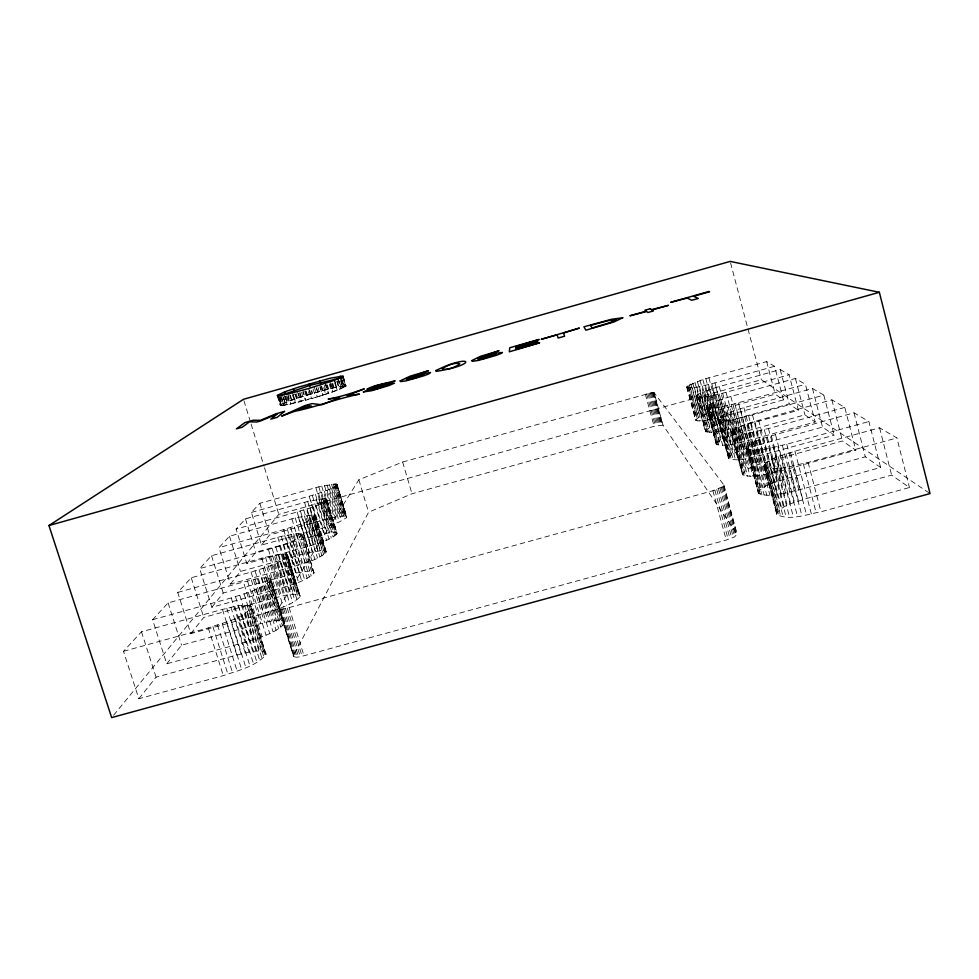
<?xml version="1.0" encoding="UTF-8"?>
<svg xmlns="http://www.w3.org/2000/svg" width="979" height="979" viewBox="0 0 979 979"><rect width="100%" height="100%" fill="white"/><g stroke="black" fill="none" stroke-linecap="round" stroke-linejoin="round"><path stroke-width="0.73" stroke-dasharray="4.89 3.67" d="M326.839 499.168C319.521 506.767 306.916 508.346 297.126 512.029L236.11 529.052L246.818 563.488L307.675 546.588C317.637 543.1 329.274 541.057 337.119 533.653L326.839 499.168L324.441 498.544L307.675 501.529L245.496 518.87L236.11 529.052M326.252 552.18L315.348 515.676L312.876 514.905L295.242 517.928L229.502 536.223L218.978 547.64L230.383 584.084L294.85 566.217C305.497 562.497 317.967 560.233 326.252 552.18L310.722 500.771M716.224 444.025L706.385 406.713L707.756 405.306L715.27 401.598L727.409 397.45L795.413 378.457L805.411 384.319L815.201 421.998L748.445 440.501C738.154 442.349 726.381 447.623 716.224 444.025L702.249 392.334L716.028 387.513L780.214 369.56L789.123 374.773L798.399 410.311L725.353 430.283L711.292 432.388L705.333 431.347L695.983 396.617L697.366 394.843L702.249 392.334M314.014 573.009L302.413 534.253L299.88 533.298L281.279 536.345L211.537 555.717L199.667 568.603L211.856 607.286L280.373 588.342C291.815 584.353 305.24 581.844 314.014 573.009L302.022 533.788M315.348 515.676L315.324 516.214C306.549 523.692 294.336 525.956 283.616 529.639L218.978 547.64M705.333 431.347L709.518 427.652L722.061 422.732L789.221 403.923L798.399 410.311M706.385 406.713L707.621 407.986L712.7 408.084L727.666 405.661L805.411 384.319M300.149 596.615L287.765 555.289L285.17 554.138L278.636 554.493L265.493 557.173L191.235 577.757L177.725 592.417L190.819 633.646L263.938 613.478C276.311 609.171 290.824 606.344 300.149 596.615L287.765 555.289M695.604 420.015L699.655 416.626L711.574 412.012L775.184 394.182L783.42 399.897L717.534 418.106L703.301 420.701L697.819 420.897L695.604 420.015L686.72 387.109L687.246 386.118L702.861 379.522L766.63 361.594L774.609 366.268L783.42 399.897M302.413 534.253L302.364 534.864C293.039 543.051 279.896 545.548 268.393 549.5L199.667 568.603M284.302 623.586L270.657 578.687C261.748 576.154 252.252 580.266 243.477 581.991L168.094 602.88L152.589 619.707L166.724 663.823L245.117 642.273C258.566 637.61 274.353 634.38 284.302 623.586L270.657 578.687M266.031 654.694L251.37 606.307C242.07 603.052 231.754 607.653 222.466 609.391L141.478 631.773L123.501 651.304L138.847 698.749L223.322 675.596C238.056 670.517 255.348 666.76 266.031 654.694L243.477 581.991M662.991 425.131L654.131 426.318L412 493.746L368.581 512.237L293.553 655.661C294.789 659.051 301.165 656.003 303.979 655.771L726.234 540.065L734.654 536.871L737.114 534.069L662.991 425.131L654.168 392.787L651.292 392.812L402.638 462.027L358.865 479.783L278.77 607.873C280.153 610.884 286.333 607.8 289.123 607.592L712.92 490.712L723.297 486.416L723.934 485.07L654.168 392.787M776.812 514.526L776.653 513.51C783.322 503.916 796.93 502.154 807.283 498.299L891.624 475.133L909.454 487.518L820.989 511.772C806.99 514.195 790.224 521.207 776.812 514.526L763.95 465.625C771.33 456.716 784.509 455.027 794.924 451.184L879.57 427.799L896.886 437.943L909.454 487.518M758.382 493.073L758.272 492.18C764.917 483.626 777.314 481.962 787.018 478.401L865.301 456.826L880.623 467.485L798.815 489.977C785.978 492.229 770.791 498.739 758.382 493.073L746.426 447.697C753.683 439.742 765.713 438.127 775.478 434.578L854.018 412.82L868.887 421.533L880.623 467.485M742.425 474.509L742.376 473.726C748.935 466.028 760.316 464.462 769.457 461.146L842.491 440.966L855.793 450.218L779.7 471.205C767.842 473.298 753.989 479.355 742.425 474.509L724.227 406.383M728.498 458.307L728.927 456.801L732.965 453.864L746.928 448.174L822.519 427.077L834.181 435.19L763.069 454.856C752.043 456.814 739.316 462.467 728.498 458.307L709.897 389.458M346.505 517.683L337.119 484.397L335.932 483.932L318.811 486.832L259.827 503.304L251.407 512.433L261.503 545.083L325.395 527.192L339.297 521.978L346.505 517.683L337.119 484.397M844.791 407.411L768.454 428.582C756.547 430.784 743.147 436.671 731.301 432.865L731.754 431.384L736.049 428.398L750.979 422.475L831.869 399.836L844.791 407.411L855.793 450.218M716.236 443.401L720.556 439.987L733.76 434.713L804.885 414.827L815.201 421.998M823.816 395.112L812.497 388.479L736.697 409.724L722.624 415.206L718.513 417.923L718.035 419.245C729.086 422.475 741.421 417.017 752.484 414.949L823.816 395.112L834.181 435.19M123.501 651.304L208.27 627.918C222.894 622.485 241.568 619.597 251.713 607.09L251.37 606.307M152.589 619.707L231.24 597.949C244.762 593.335 260.23 590.178 270.877 580.168M177.725 592.417L251.077 572.079C263.522 567.82 277.73 565.03 287.667 555.999M138.847 698.749L156.077 677.162L236.783 655C246.047 653.311 256.731 648.6 265.823 652.687L266.215 653.605M166.724 663.823L181.58 645.21L256.731 624.504C265.48 622.84 275.27 618.618 284.008 621.885L284.424 622.644M190.819 633.646L203.767 617.419L274.059 597.998C282.356 596.358 291.412 592.54 299.794 595.159L300.21 595.807M211.856 607.286L223.236 593.029L296.196 572.996L309.719 571.038L314.039 572.311M230.383 584.084L240.467 571.442L309.254 552.499L322.079 550.528L326.252 551.569M246.818 563.488L255.825 552.205L320.892 534.253L333.08 532.282L337.106 533.114M261.503 545.083L269.592 534.962L331.33 517.891L342.944 515.933L346.823 516.606M113.588 715.245L278.819 514.379L761.356 379.717L930.05 493.587M329.274 383.927L331.759 392.249L346.101 386.093L336.58 387.048L312.57 393.35L288.903 401.084L280.288 405.465L287.961 404.633L301.985 401.255L299.464 392.909M251.407 512.433L315.471 494.432L329.446 489.378L336.764 485.351M279.859 395.406L282.393 403.776L296.429 398.416L322.899 390.437L340.3 386.289L346.04 386.191L337.168 390.315L317.257 396.911L283.996 405.343L280.214 405.233L281.083 404.474L279.027 397.682M325.689 394.268L328.822 393.24L326.325 384.906L323.192 385.934L325.689 394.268L315.617 397.401L305.301 400.362L302.78 392.004M686.72 387.109C695.922 389.116 705.859 384.698 714.988 382.924L774.609 366.268M695.983 396.617L698.333 397.388L704.146 397.046L719.247 394.145L789.123 374.773M746.5 448.468C759.263 452.971 773.912 446.608 786.798 444.246L868.887 421.533M764.085 466.506C777.901 471.878 794.055 464.988 808.103 462.443L896.886 437.943M293.235 394.513L295.254 393.999M141.478 631.773L156.077 677.162M168.094 602.88L181.58 645.21M212.896 626.572L227.923 674.262M208.27 627.918L223.322 675.596M191.235 577.757L203.767 617.419M235.07 618.459L249.939 665.904M230.922 607.274L245.215 652.932M211.537 555.717L223.236 593.029M231.02 620.184L245.925 667.715M226.773 608.265L241.091 653.874M226.7 621.885L241.642 669.477M222.466 609.391L236.783 655M222.184 623.537L237.163 671.178M217.558 625.116L232.574 672.781M248.274 592.43L262.054 636.668M229.502 536.223L240.467 571.442M250.453 605.72L264.881 651.977M250.71 609.183L265.285 655.967M249.009 605.328L263.4 651.476M244.114 593.935L263.987 657.374M247.051 605.157L261.405 651.182M247.467 611.899L262.139 658.928M244.603 605.181L258.945 651.108M239.843 595.367L253.671 639.679M245.044 613.429L259.765 660.58M241.727 605.414L256.045 651.255M242.143 615.057L256.914 662.318M238.448 605.842L252.753 651.61M235.523 596.713L249.388 641.037M238.803 616.733L253.622 664.105M234.825 606.466L249.131 652.173M231.24 597.949L245.117 642.273M266.508 577.818L279.786 620.71M263.057 568.358L275.87 609.721M267.291 583.508L280.838 627.258M264.195 577.891L277.449 620.698M245.496 518.87L255.825 552.205M265.089 584.867L278.685 628.714M259.092 569.68L271.917 611.067M261.479 578.161L274.72 620.882M262.458 586.299L276.078 630.256M258.407 578.601L271.636 621.261M255.078 570.928L267.916 612.328M259.398 587.804L273.068 631.847M255.005 579.225L268.246 621.824M251.077 572.079L263.938 613.478M255.972 589.346L269.69 633.462M251.358 579.996L264.587 622.558M252.252 590.888L265.994 635.077M247.491 580.926L260.732 623.464M282.441 560.147L295.058 601.143M278.636 554.493L290.959 594.498M275.882 547.261L287.838 586.091M280.018 561.432L292.672 602.513M259.827 503.304L269.592 534.962M275.735 554.946L288.046 594.889M277.204 562.778L289.894 603.933M272.125 548.424L284.106 587.265M289.123 607.592L303.979 655.771M272.541 555.546L284.852 595.44M274.047 564.173L286.761 605.401M287.214 608.081L302.083 656.26M268.393 549.5L280.373 588.342M285.415 608.485L300.284 656.64M269.115 556.292L281.426 596.162M270.596 565.581L283.347 606.858M283.751 608.791L298.619 656.921M282.258 608.987L297.126 657.08M265.493 557.173L277.803 597.006M280.997 609.073L295.854 657.129M266.912 566.988L279.7 608.314M279.982 609.048L294.826 657.056M269.763 578.21L294.067 656.86M278.77 607.873L293.553 655.661M270.204 581.147L293.59 656.566M268.368 577.916L281.671 620.906M261.736 558.177L274.059 597.998M268.992 582.26L282.503 625.911M291.913 518.821L305.313 562.949M296.099 533.445L309.364 577.035M293.676 533.751L307.161 578.271M290.653 527.546L301.85 564.112M290.934 534.204L302.438 571.76M292.745 540.934L304.579 579.568M287.141 528.623L298.35 565.201M287.924 534.791L299.427 572.299M289.821 542.207L301.679 580.89M243.942 400.741L250.648 422.598M251.101 424.054L264.061 466.298M264.514 467.754L278.819 514.379M283.616 529.639L294.85 566.217M284.693 535.513L296.196 572.996M286.614 543.492L298.509 582.224M287.373 554.738L299.794 595.159M281.279 536.345L292.794 573.804M286.504 554.359L298.889 594.681M287.08 556.855L299.586 597.569M283.188 544.777L295.095 583.557M285.17 554.138L297.53 594.375M286.003 557.834L298.546 598.646M283.384 554.09L295.731 594.241M277.755 537.3L297.029 599.846M279.59 546.037L291.522 584.855M281.206 554.212L293.529 594.277M310.208 507.893L320.696 542.403M307.675 501.529L317.857 534.999M312.656 518.54L323.67 554.738M311.249 514.93L322.079 550.528M310.955 519.519L321.981 555.791M309.266 515.101L320.084 550.639M307.039 508.982L317.551 543.529M304.53 502.386L314.712 535.831M308.862 520.583L319.925 556.904M306.965 515.419L317.771 550.908M303.759 510.047L314.296 544.605M306.439 521.697L317.526 558.091M304.359 515.86L315.165 551.299M300.443 511.075L310.979 545.633M303.71 522.859L314.822 559.303M301.52 516.435L312.313 551.838M297.126 512.029L307.675 546.588M300.712 524.046L311.848 560.526M298.46 517.132L309.254 552.499M301.165 533.469L313.525 573.841M295.242 517.928L312.57 574.808M298.179 533.298L311.187 575.872M324.465 485.462L334.084 517.267M296.27 393.742L298.791 402.088M295.487 394.304L296.698 398.331M295.181 394.28L296.429 398.416M324.392 491.385L337.119 533.653M326.435 498.825L336.678 532.711M326.423 500.232L336.739 534.314M325.628 498.617L335.858 532.429M321.712 486.098L331.33 517.891M325.603 500.942L335.944 535.085M293.651 395.908L295.756 402.846M292.378 392.934L295.401 402.932M324.441 498.544L334.647 532.282M292.684 395.259L293.896 399.285M321.553 492.413L334.757 535.954M322.886 498.592L333.08 532.282M318.811 486.832L328.442 518.601M290.396 395.21L292.917 403.532M322.801 502.631L333.19 536.908M289.662 394.831L291.289 400.203M320.99 498.776L331.183 532.417M318.554 493.428L328.479 526.176M287.863 394.023L290.885 403.997M320.855 503.598L331.269 537.936M315.825 487.64L325.456 519.408M287.789 395.81L290.31 404.131M318.799 499.094L328.981 532.686M287.679 397.046L288.903 401.084M286.345 395.871L288.034 401.414M315.471 494.432L329.017 539.025M285.44 396.324L287.961 404.633M285.122 396.507L286.761 401.904M316.327 499.547L326.496 533.09M284.032 394.855L287.043 404.804M283.775 398.123L285.88 405.037M283.249 397.254L284.889 402.663L282.282 394.353M316.033 505.69L326.484 540.139M312.325 495.398L323.792 533.616M280.973 395.418L284.094 405.33M281.658 397.939L283.31 403.348M279.97 397.168L282.637 405.526M313.219 506.792L323.694 541.277M278.795 395.712L281.793 405.6M279.015 397.376L281.511 405.612M309.193 496.292L325.823 551.091M277.865 394.843L280.838 404.633M314.859 516.875L325.811 552.915M314.112 515.015L324.967 550.761M278.232 397.376L280.728 405.587M277.534 395.7L280.532 405.563M277.228 395.406L280.288 405.465M313.965 517.658L324.942 553.771M312.876 514.905L323.719 550.565M316.547 388.002L319.056 396.36M316.315 387.794L317.551 391.906M314.235 386.889L317.257 396.911M313.109 389.042L315.617 397.401M311.775 390.67L312.57 393.35M311.249 390.743L312.081 393.497M309.633 390.07L312.154 398.416M308.532 388.565L311.542 398.6M337.143 484.813L346.86 517.083M336.715 484.103L346.395 516.251M308.458 391.661L309.266 394.329M335.932 483.932L345.599 516.019M336.017 485.988L345.783 518.38M334.781 483.883L344.437 515.909M306.182 391.049L308.703 399.408M334.891 486.722L344.669 519.164M305.399 391.013L306.635 395.137M333.301 483.956L342.944 515.933M304.775 391.331L305.986 395.332M333.398 487.53L343.201 520.045M331.489 484.164L341.12 516.08M302.866 390.168L305.889 400.191M331.575 488.423L341.402 520.987M301.569 392.334L302.78 396.336M329.397 484.483L339.015 516.361M329.446 489.378L339.297 521.978M300.125 392.665L301.373 396.789M327.035 484.911L336.654 516.765M298.46 393.325L299.672 397.339M297.42 391.637L300.455 401.659M327.035 490.369L336.898 523.019M337.204 381.198L338.807 386.583M336.776 381.235L339.248 389.52M334.328 378.714L336.8 386.999M335.381 383.022L336.58 387.048M334.194 380.354L337.168 390.315M334.94 383.462L337.009 390.376M332.909 383.572L334.12 387.598M332.016 382.973L334.5 391.282M331.416 383.805L332.652 387.941M329.947 381.859L332.933 391.833M330.241 384.221L331.44 388.235M358.865 479.783L368.581 512.237M327.378 384.931L328.577 388.944M326.741 384.967L327.977 389.091M325.114 383.474L328.112 393.472M324.355 385.714L325.566 389.728M321.663 386.313L322.899 390.437M321.222 386.546L322.421 390.56M319.827 385.163L322.825 395.186M319.925 386.962L322.421 395.308M317.991 387.439L319.191 391.453M343.042 376.009L346.101 386.093M343.115 376.364L346.04 386.191M343.629 378.922L345.807 386.436M342.038 375.924L345.171 386.864L343.115 380.023M342.234 380.341L343.849 385.75M342.124 380.537L344.167 387.403M340.973 378.897L343.042 385.848M340.423 377.894L343.372 387.794M340.851 380.537L342.466 385.934M340.802 381.149L342.846 388.027M339.175 380.819L340.778 386.203M337.816 377.98L341.206 388.736M337.718 379.02L340.68 388.957M402.638 462.027L412 493.746M645.332 394.145L654.131 426.318M653.96 392.665L662.771 424.984M653.556 392.616L662.355 424.898M652.969 392.616L661.767 424.886M652.21 392.677L660.996 424.923M651.292 392.812L660.079 425.033M650.252 392.983L659.038 425.192M649.101 393.215L657.9 425.4M647.89 393.497L656.676 425.669M646.617 393.803L655.404 425.975M714.878 490.136L728.192 539.49M686.781 386.656L695.947 420.432M712.92 490.712L726.234 540.065M705.835 378.616L714.548 411.094M709.591 396.201L719.051 431.47M712.7 408.084L722.661 445.261M710.791 403.568L720.556 439.987M707.095 390.437L716.298 424.739M705.394 385.347L714.376 418.816M702.861 379.522L720.568 445.286M709.077 404.474L718.867 440.954M706.74 396.691L716.187 431.898M704.537 391.404L713.752 425.73M708.906 408.145L718.843 445.164M707.756 405.306L717.57 441.859M702.347 386.02L711.329 419.453M707.621 407.986L717.546 444.919M700.022 380.452L716.689 442.679M704.146 397.046L713.593 432.204M706.765 407.68L716.665 444.527M699.459 386.583L708.429 419.979M701.857 397.29L711.292 432.388M697.366 381.369L706.104 413.897M700.266 393.24L709.518 427.652M723.934 485.07L737.224 534.51M723.824 485.902L737.028 535.023M699.912 397.401L709.334 432.424M696.779 387.048L707.903 428.545M723.297 486.416L736.526 535.599M694.931 382.275L703.681 414.827M698.333 397.388L707.731 432.351M722.478 486.991L735.731 536.223M697.366 394.843L706.667 429.377M694.344 387.415L706.532 432.131M721.388 487.603L734.654 536.871M692.753 383.156L701.527 415.745M696.032 396.128L705.724 431.8M720.042 488.24L733.32 537.544M692.19 387.647L701.148 420.884M690.868 383.988L699.655 416.626M718.488 488.888L731.778 538.217M690.366 387.782L699.312 420.958M689.302 384.771L698.113 417.446M716.75 489.524L730.053 538.878M688.886 387.782L697.819 420.897M688.09 385.481L696.913 418.217M687.246 386.118L696.693 420.725M741.678 433.917L752.924 476.173M737.285 418.547L747.883 458.331M730.848 396.458L740.491 432.694M738.362 427.26L749.327 468.39M733.344 410.837L743.599 449.312M731.227 404.841L741.225 442.337M738.839 434.138L750.073 476.296M733.785 419.183L744.383 458.906M736.049 428.398L747.038 469.59M726.051 392.371L737.077 433.685M736.404 434.186L747.626 476.247M730.212 411.963L740.491 450.462M734.164 429.475L745.178 470.752M727.666 405.661L737.664 443.12M730.53 419.685L745.606 476.039M732.72 430.479L743.759 471.829M722.649 393.289L733.76 434.713M727.36 413.077L744.052 475.684M731.754 431.384L742.816 472.833M731.839 433.416L742.988 475.17M719.271 386.57L728.413 420.823M731.276 432.18L742.376 473.726M727.556 420.052L738.129 459.64M720.923 399.518L735.131 452.763M719.247 394.145L728.694 429.524M714.988 382.924L723.958 416.442M724.925 420.272L735.498 459.787M716.028 387.513L725.182 421.765M720.948 406.995L730.946 444.368M722.624 415.206L732.965 453.864M717.974 400.57L727.678 436.842M715.894 394.929L733.222 459.775M720.825 416.185L731.191 454.917M711.77 383.792L720.74 417.311M712.883 388.479L727.899 444.796M720.838 420.285L731.374 459.616M708.906 377.735L729.844 455.896M719.443 420.077L729.955 459.322M712.663 395.614L722.123 430.931M718.513 417.923L728.927 456.801M718.5 419.722L728.988 458.882M715.147 407.851L728.474 457.609M708.551 384.612L717.534 418.106M712.859 402.602L722.612 438.971M763.485 438.335L775.087 482.182M758.615 420.175L769.457 461.146M769.139 460.913L781.683 508.334M770.375 468.439L783.237 517.01M760.181 430.687L777.191 494.456M767.034 462.223L779.614 509.753M767.964 468.219L780.789 516.655M759.937 439.644L771.574 483.54M754.723 421.3L765.578 462.259M752.484 414.949L763.069 454.856M765.443 463.471L778.072 511.099M761.356 449.483L773.386 494.897M766.104 467.815L778.905 516.117M756.106 431.604L767.377 474.142M764.415 464.609L777.069 512.36M764.795 467.24L777.571 515.407M763.95 465.625L776.653 513.51M756.718 440.954L768.368 484.899M750.979 422.475L761.846 463.434M757.881 449.851L769.898 495.154M748.629 415.977L759.214 455.884M752.153 432.388L763.424 474.876M753.854 442.239L765.541 486.257M743.869 407.582L754.075 446.032M754.797 450.034L766.802 495.239M747.405 423.674L758.297 464.658M744.762 416.932L755.36 456.801M751.407 443.487L763.118 487.579M748.384 433.048L759.655 475.464M752.141 450.046L764.122 495.141M740.222 408.635L750.44 447.085M738.46 402.969L748.445 440.501M744.089 424.874L761.16 488.851M749.951 449.899L761.919 494.872M740.968 417.788L751.566 457.634M744.872 433.562L756.143 475.904M747.907 445.775L759.68 490.051M748.274 449.581L760.206 494.432M746.904 446.791L758.713 491.177M736.697 409.724L751.982 467.154M747.112 449.092L759.019 493.82M734.85 403.948L744.835 441.456M746.426 447.697L758.272 492.18M793.675 465.869L806.61 515.076M786.798 444.246L798.815 489.977M786.125 453.84L798.521 500.967M789.037 466.738L801.96 515.872M782.356 445.421L794.385 491.14M782.037 455.247L794.458 502.398M784.607 467.436L797.53 516.484M730.567 262.886L761.356 379.717M775.478 434.578L787.018 478.401M777.901 446.497L789.931 492.18M778.244 456.679L790.689 503.879M780.459 467.962L793.382 516.912M771.317 435.777L782.87 479.6M773.496 447.464L785.537 493.086M768.454 428.582L779.7 471.205M774.793 458.111L787.263 505.372M776.665 468.305L789.563 517.145M767.291 437.038L778.88 480.86M764.318 429.683L775.588 472.294M769.225 448.284L781.266 493.857M771.746 459.53L784.252 506.865M773.288 468.464L786.174 517.169M808.103 462.443L820.989 511.772M780.214 369.56L789.221 403.923M803.294 463.703L816.205 513.008M794.924 451.184L811.383 514.122M766.63 361.594L775.184 394.182M790.445 452.482L802.817 499.584M812.497 388.479L822.519 427.077M795.413 378.457L804.885 414.827M831.869 399.836L842.491 440.966M854.018 412.82L865.301 456.826M879.57 427.799L891.624 475.133"/><path stroke-width="1.47" d="M48.95 525.527L243.502 399.285L730.175 261.405L879.35 292.293L930.05 493.587L111.655 717.595L48.95 525.527L879.35 292.293M279.566 395.822L310.159 385.334L342.491 377.551M285.085 391.71L277.228 395.406L287.863 394.023L308.532 388.565L334.194 380.354L343.042 376.009L329.764 378.298L298.473 387.158L285.085 391.71L285.929 394.488M293.516 388.773L294.349 391.527M309.18 383.878L310.013 386.619M320.011 380.807L320.831 383.56M340.141 376.12L340.973 378.897M515.896 347.998L515.823 349.491L539.613 342.772L509.349 351.804L509.741 347.765L539.148 339.456L515.97 346.456L515.921 347.533L537.814 341.806L515.896 347.998M363.417 391.906L371.176 390.817L389.14 385.493L394.451 383.132L387.035 384.245L395.149 380.819L376.499 385.396A14.11 1.052 -16.3 0 0 369.817 387.647L366.966 389.287L372.681 388.259L363.417 391.906M442.386 368.728C446.179 370.711 455.676 367.174 459.812 363.796C455.431 362.022 446.705 365.412 442.386 368.728M498.8 350.837L478.303 358.302L495.239 353.37L502.46 352.452L501.138 353.382A15.86 1.212 -16 0 1 495.423 355.597L478.437 360.407L472.612 361.312L471.572 360.713L480.383 356.344L498.8 350.837M435.912 370.551L436.218 371.371C479.367 364.604 471.658 352.917 435.912 370.551M400.142 380.892L400.692 381.614L406.077 380.843L422.977 376.058A15.835 1.212 -16.2 0 0 429.01 373.758L430.54 372.436L422.01 373.978L407.129 378.408L428.472 370.711L409.968 376.242L400.142 380.892M406.444 379.228L407.717 379.754L414.741 378.163L424.091 374.382L406.444 379.228M616.085 319.656L610.272 322.568L592.087 327.977L590.447 325.407L607.935 320.696L616.085 319.656M622.742 317.783L614.114 321.895L585.858 330.192L583.937 326.802L611.826 319.227L622.742 317.783M478.046 358.865L478.719 359.477L483.834 358.595L495.925 354.312L491.482 354.814L478.046 358.865M284.534 411.388L277.179 417.36L270.84 419.147L277.363 413.933L260.647 420.933L256.841 422.01L249.535 421.802L242.278 427.211L236.367 428.888L244.934 422.573L253.304 420.211L260.475 420.321L275.992 413.799L284.534 411.388M388.993 382.765C369.829 390.266 366.99 386.986 388.993 382.765M370.539 389.593L370.148 390.291L376.217 389.067L387.831 385.053L376.315 387.378L370.539 389.593M294.41 411.388L281.695 416.087L304.53 405.734L312.13 403.593L321.748 404.78L339.713 397.719L328.136 399.065C340.582 396.813 352.33 393.056 364.286 388.859L347.129 395.602L359.415 394.133C337.302 398.6 316.486 406.86 294.41 411.388M307.296 405.477L296.943 410.225L311.493 406.114L307.296 405.477M579.176 328.149L541.314 339.297L557.186 334.818L558.14 338.024L564.614 336.201L563.476 333.044L579.176 328.149M708.943 291.497L670.676 302.303L687.221 298.081L691.786 300.284L698.308 298.448L693.573 296.282L709.616 291.754L708.943 291.497M650.264 308.715L644.941 310.221L646.226 311.187L629.901 315.789L646.642 311.493L647.963 312.485L653.409 310.943L652.026 309.964L668.437 305.338L651.598 309.67L650.264 308.715"/></g></svg>
